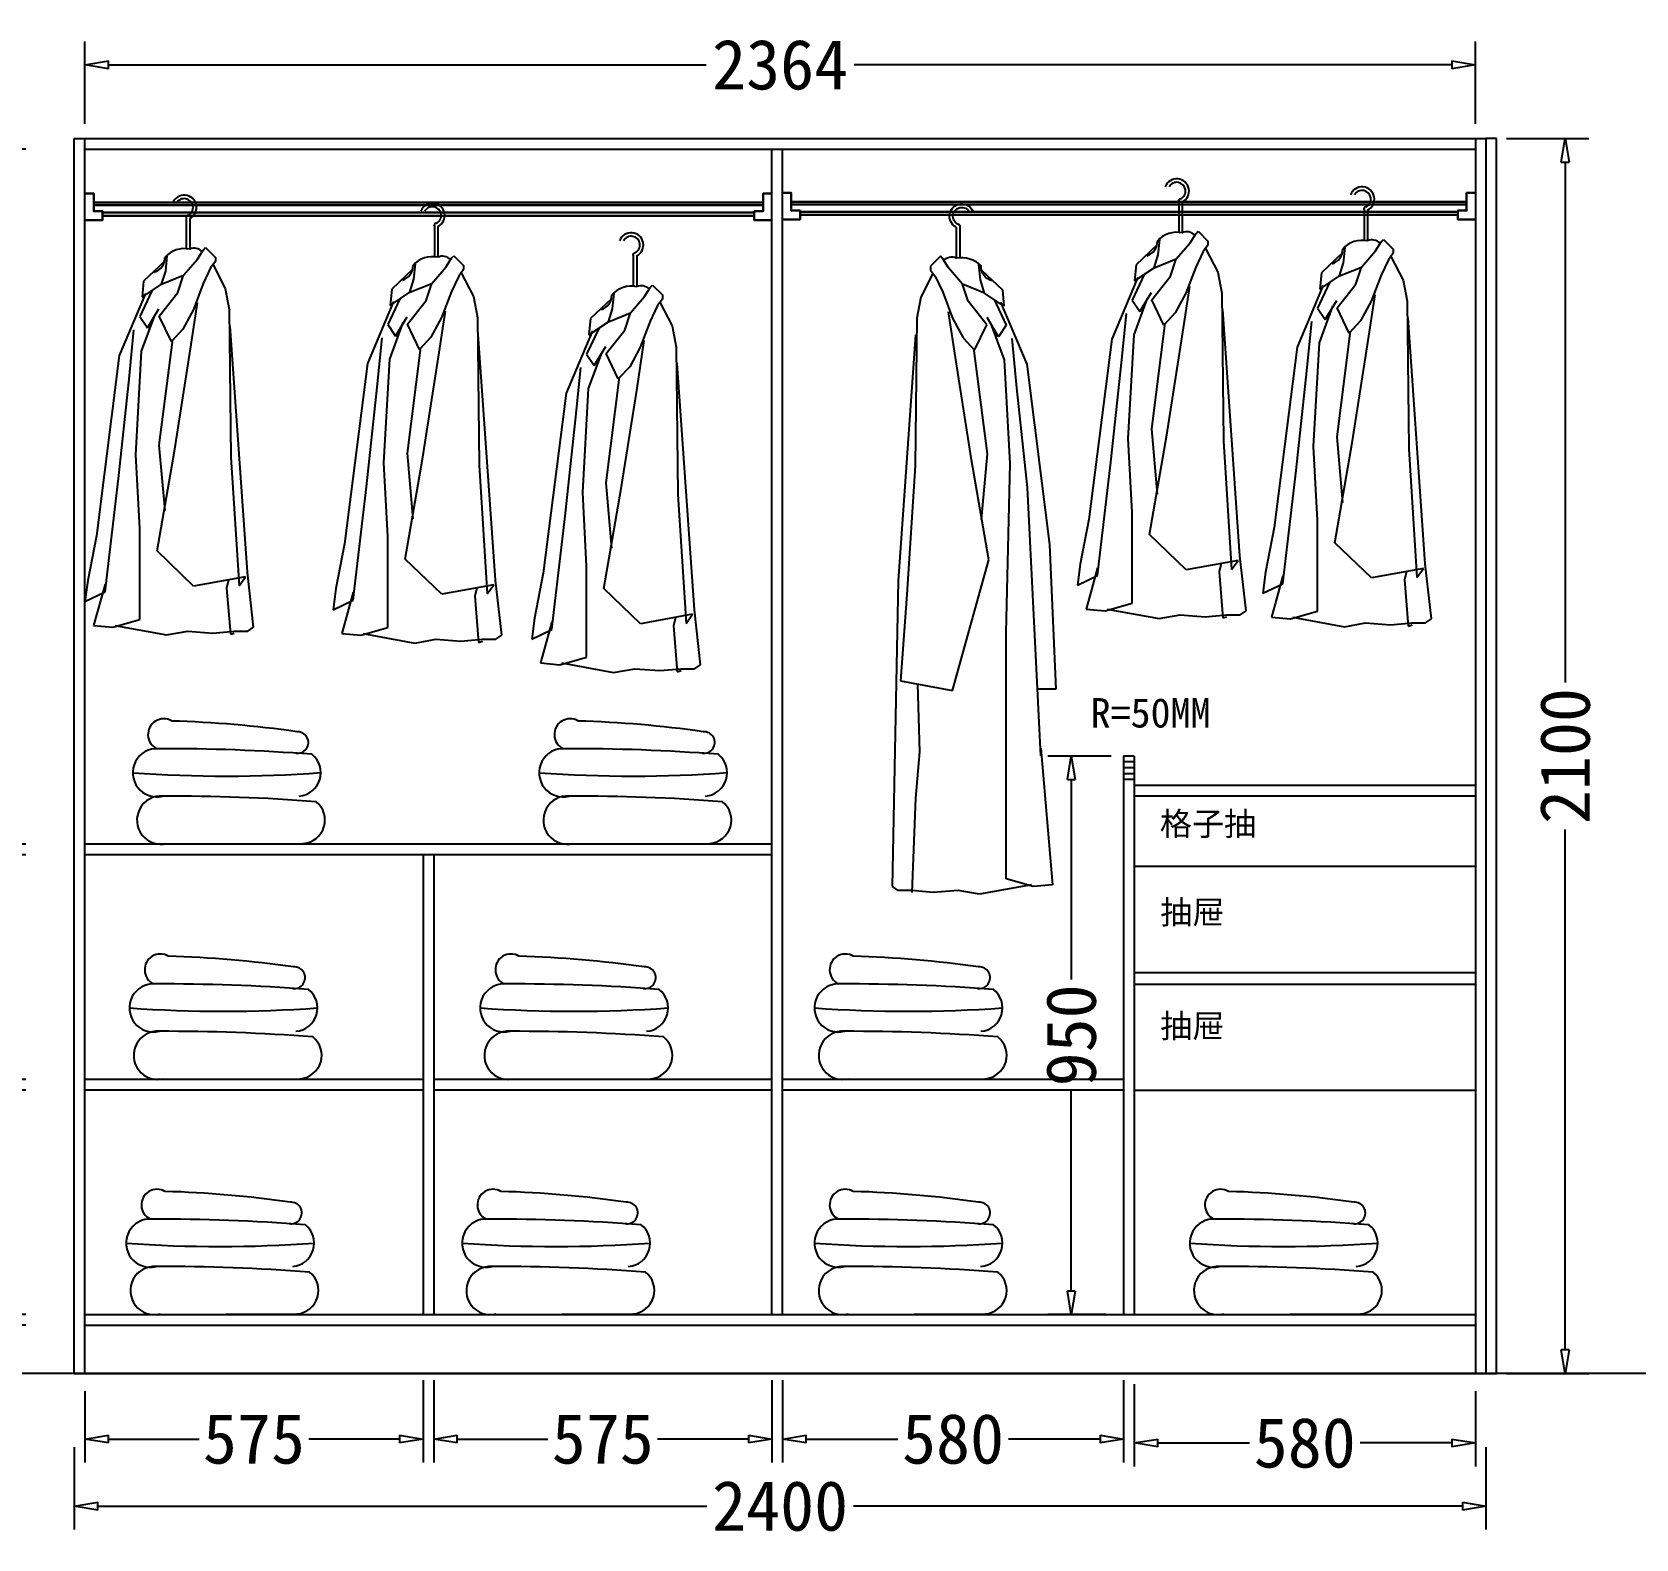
# Model space of a CAD drawing. Header units: millimetres. Extents: x 304407 to 361076, y -1262425 to -1203358.
# Drawn here: x 318315 to 321042, y -1235835 to -1233272 of the extents above; entities that cross this region are included whole.
import ezdxf

# ---------------------------------------------------------------- set-up
doc = ezdxf.new("R2010")
doc.units = ezdxf.units.MM
doc.header["$LTSCALE"] = 20
doc.layers.get('Defpoints').update_dxf_attribs({"color": 250})
for name, color, linetype in [('8', 8, 'Continuous'), ('LAYER10', 11, 'Continuous'), ('LAYER8', 11, 'Continuous'), ('图层3', 4, 'Continuous'), ('墙体', 40, 'Continuous')]:
    doc.layers.add(name, color=color, linetype=linetype)
doc.styles.get("Standard").update_dxf_attribs({"font": 'SimSun.ttf', "height": 85})
doc.styles.add('text', font='SimSun.ttf', dxfattribs={"height": 85})
doc.dimstyles.new('周文晶', dxfattribs={"dimtxt": 70, "dimasz": 40, "dimexe": 40, "dimexo": 30, "dimgap": 10, "dimtad": 0, "dimdec": 0, "dimtxsty": 'Standard', "dimblk": 'CLOSEDBLANK', "dimcen": 200, "dimclrd": 256, "dimclre": 256, "dimadec": 0, "dimazin": 0, "dimtfac": 1, "dimtdec": 0, "dimtmove": 0, "dimatfit": 3, "dimldrblk": 'CLOSEDBLANK', "dimfxl": 100, "dimfxlon": 1, "dimarcsym": 0})

# ---------------------------------------------------------------- blocks, each defined once
blk = doc.blocks.new('_ClosedBlank')
at = {"color": 0, "linetype": 'ByBlock', "lineweight": -2}
for p, q in [((-1, 0.167), (0, 0)), ((-1, 0.167), (-1, -0.167)), ((0, 0), (-1, -0.167))]:
    blk.add_line(p, q, dxfattribs=at)
blk = doc.blocks.new('*D1372')
at = {"lineweight": -2, "transparency": 16777216}
for p, q in [((318979.8, -1235564.8), (318979.8, -1235704.8)), ((318404.8, -1235583.3), (318404.8, -1235704.8)), ((318444.8, -1235664.8), (318598.9, -1235664.8)), ((318939.8, -1235664.8), (318785.6, -1235664.8))]:
    blk.add_line(p, q, dxfattribs=at)
at = {"layer": 'Defpoints', "color": 0, "transparency": 16777216}
for p in [(318979.8, -1235453.3), (318404.8, -1235553.3), (318979.8, -1235664.8)]:
    blk.add_point(p, dxfattribs=at)
at = {"lineweight": -2, "transparency": 16777216, "xscale": 40, "yscale": 40, "zscale": 40, "rotation": 180}
blk.add_blockref('_ClosedBlank', (318404.8, -1235664.8), dxfattribs=at)
at = {"lineweight": -2, "transparency": 16777216, "xscale": 40, "yscale": 40, "zscale": 40}
blk.add_blockref('_ClosedBlank', (318979.8, -1235664.8), dxfattribs=at)
at = {"color": 0, "transparency": 16777216, "insert": (318692.3, -1235664.8), "char_height": 85, "attachment_point": 5}
blk.add_mtext('575', dxfattribs=at)
blk = doc.blocks.new('*D1373')
at = {"lineweight": -2, "transparency": 16777216}
for p, q in [((319590.8, -1235564.8), (319590.8, -1235704.8)), ((320170.8, -1235564.8), (320170.8, -1235704.8)), ((319630.8, -1235664.8), (319786.7, -1235664.8)), ((320130.8, -1235664.8), (319974.8, -1235664.8))]:
    blk.add_line(p, q, dxfattribs=at)
at = {"layer": 'Defpoints', "color": 0, "transparency": 16777216}
for p in [(319590.8, -1233471.3), (320170.8, -1235453.3), (320170.8, -1235664.8)]:
    blk.add_point(p, dxfattribs=at)
at = {"lineweight": -2, "transparency": 16777216, "xscale": 40, "yscale": 40, "zscale": 40, "rotation": 180}
blk.add_blockref('_ClosedBlank', (319590.8, -1235664.8), dxfattribs=at)
at = {"lineweight": -2, "transparency": 16777216, "xscale": 40, "yscale": 40, "zscale": 40}
blk.add_blockref('_ClosedBlank', (320170.8, -1235664.8), dxfattribs=at)
at = {"color": 0, "transparency": 16777216, "insert": (319880.8, -1235664.8), "char_height": 85, "attachment_point": 5}
blk.add_mtext('580', dxfattribs=at)
blk = doc.blocks.new('*D1374')
at = {"lineweight": -2, "transparency": 16777216}
for p, q in [((318404.8, -1233427.9), (318404.8, -1233287.9)), ((320768.8, -1233427.9), (320768.8, -1233287.9)), ((318444.8, -1233327.9), (319461.1, -1233327.9)), ((320728.8, -1233327.9), (319712.5, -1233327.9))]:
    blk.add_line(p, q, dxfattribs=at)
at = {"layer": 'Defpoints', "color": 0, "transparency": 16777216}
for p in [(320768.8, -1233327.9), (318404.8, -1233471.3), (320768.8, -1233471.3)]:
    blk.add_point(p, dxfattribs=at)
at = {"lineweight": -2, "transparency": 16777216, "xscale": 40, "yscale": 40, "zscale": 40, "rotation": 180}
blk.add_blockref('_ClosedBlank', (318404.8, -1233327.9), dxfattribs=at)
at = {"lineweight": -2, "transparency": 16777216, "xscale": 40, "yscale": 40, "zscale": 40}
blk.add_blockref('_ClosedBlank', (320768.8, -1233327.9), dxfattribs=at)
at = {"color": 0, "transparency": 16777216, "insert": (319586.8, -1233327.9), "char_height": 85, "attachment_point": 5}
blk.add_mtext('2364', dxfattribs=at)
blk = doc.blocks.new('*D1375')
at = {"lineweight": -2, "transparency": 16777216}
for p, q in [((318386.8, -1235678.9), (318386.8, -1235818.9)), ((320786.8, -1235678.9), (320786.8, -1235818.9)), ((318426.8, -1235778.9), (319462, -1235778.9)), ((320746.8, -1235778.9), (319711.5, -1235778.9))]:
    blk.add_line(p, q, dxfattribs=at)
at = {"layer": 'Defpoints', "color": 0, "transparency": 16777216}
for p in [(318386.8, -1235553.3), (320786.8, -1235553.3), (320786.8, -1235778.9)]:
    blk.add_point(p, dxfattribs=at)
at = {"lineweight": -2, "transparency": 16777216, "xscale": 40, "yscale": 40, "zscale": 40, "rotation": 180}
blk.add_blockref('_ClosedBlank', (318386.8, -1235778.9), dxfattribs=at)
at = {"lineweight": -2, "transparency": 16777216, "xscale": 40, "yscale": 40, "zscale": 40}
blk.add_blockref('_ClosedBlank', (320786.8, -1235778.9), dxfattribs=at)
at = {"color": 0, "transparency": 16777216, "insert": (319586.8, -1235778.9), "char_height": 85, "attachment_point": 5}
blk.add_mtext('2400', dxfattribs=at)
blk = doc.blocks.new('*D1376')
at = {"lineweight": -2, "transparency": 16777216}
for p, q in [((318204.5, -1235431.3), (318204.5, -1235391.3)), ((318304.5, -1235471.3), (318164.5, -1235471.3)), ((318204.5, -1235471.3), (318204.5, -1235553.3)), ((318304.5, -1235553.3), (318164.5, -1235553.3)), ((318204.5, -1235593.3), (318204.5, -1235633.3))]:
    blk.add_line(p, q, dxfattribs=at)
at = {"layer": 'Defpoints', "color": 0, "transparency": 16777216}
for p in [(318204.5, -1235471.3), (318404.8, -1235471.3), (318386.8, -1235553.3)]:
    blk.add_point(p, dxfattribs=at)
at = {"lineweight": -2, "transparency": 16777216, "xscale": 40, "yscale": 40, "zscale": 40}
for p, rotation in [((318204.5, -1235471.3), 270), ((318204.5, -1235553.3), 90)]:
    blk.add_blockref('_ClosedBlank', p, dxfattribs=dict(at, rotation=rotation))
at = {"color": 0, "transparency": 16777216, "insert": (318204.5, -1235697.4), "char_height": 85, "attachment_point": 5, "rotation": 90}
blk.add_mtext('82', dxfattribs=at)
blk = doc.blocks.new('*D1377')
at = {"lineweight": -2, "transparency": 16777216}
for p, q in [((318304.5, -1235071.3), (318164.5, -1235071.3)), ((318204.5, -1235111.3), (318204.5, -1235168.9)), ((318204.5, -1235413.3), (318204.5, -1235355.6)), ((318304.5, -1235453.3), (318164.5, -1235453.3))]:
    blk.add_line(p, q, dxfattribs=at)
at = {"layer": 'Defpoints', "color": 0, "transparency": 16777216}
for p in [(318204.5, -1235071.3), (318404.8, -1235071.3), (318404.8, -1235453.3)]:
    blk.add_point(p, dxfattribs=at)
at = {"lineweight": -2, "transparency": 16777216, "xscale": 40, "yscale": 40, "zscale": 40}
for p, rotation in [((318204.5, -1235071.3), 90), ((318204.5, -1235453.3), 270)]:
    blk.add_blockref('_ClosedBlank', p, dxfattribs=dict(at, rotation=rotation))
at = {"color": 0, "transparency": 16777216, "insert": (318204.5, -1235262.3), "char_height": 85, "attachment_point": 5, "rotation": 90}
blk.add_mtext('382', dxfattribs=at)
blk = doc.blocks.new('*D1378')
at = {"lineweight": -2, "transparency": 16777216}
for p, q in [((320821.6, -1233453.3), (320961.6, -1233453.3)), ((320921.6, -1233493.3), (320921.6, -1234378.5)), ((320921.6, -1235513.3), (320921.6, -1234628)), ((320821.6, -1235553.3), (320961.6, -1235553.3))]:
    blk.add_line(p, q, dxfattribs=at)
at = {"layer": 'Defpoints', "color": 0, "transparency": 16777216}
for p in [(320786.8, -1233453.3), (320921.6, -1233453.3), (320786.8, -1235553.3)]:
    blk.add_point(p, dxfattribs=at)
at = {"lineweight": -2, "transparency": 16777216, "xscale": 40, "yscale": 40, "zscale": 40}
for p, rotation in [((320921.6, -1233453.3), 90), ((320921.6, -1235553.3), 270)]:
    blk.add_blockref('_ClosedBlank', p, dxfattribs=dict(at, rotation=rotation))
at = {"color": 0, "transparency": 16777216, "insert": (320921.6, -1234503.3), "char_height": 85, "attachment_point": 5, "rotation": 90}
blk.add_mtext('2100', dxfattribs=at)
blk = doc.blocks.new('*D1379')
at = {"lineweight": -2, "transparency": 16777216}
for p, q in [((320149.8, -1234503.3), (320041.8, -1234503.3)), ((320081.8, -1234543.3), (320081.8, -1234883.3)), ((320081.8, -1235413.3), (320081.8, -1235073.3)), ((320140.8, -1235453.3), (320041.8, -1235453.3))]:
    blk.add_line(p, q, dxfattribs=at)
at = {"layer": 'Defpoints', "color": 0, "transparency": 16777216}
for p in [(320179.8, -1234503.3), (320081.8, -1235453.3), (320170.8, -1235453.3)]:
    blk.add_point(p, dxfattribs=at)
at = {"lineweight": -2, "transparency": 16777216, "xscale": 40, "yscale": 40, "zscale": 40}
for p, rotation in [((320081.8, -1234503.3), 90), ((320081.8, -1235453.3), 270)]:
    blk.add_blockref('_ClosedBlank', p, dxfattribs=dict(at, rotation=rotation))
at = {"color": 0, "transparency": 16777216, "insert": (320081.8, -1234978.3), "char_height": 85, "attachment_point": 5, "rotation": 90}
blk.add_mtext('950', dxfattribs=at)
blk = doc.blocks.new('*D1380')
at = {"lineweight": -2, "transparency": 16777216}
for p, q in [((320188.8, -1235571.5), (320188.8, -1235711.5)), ((320768.8, -1235583.3), (320768.8, -1235711.5)), ((320228.8, -1235671.5), (320384.7, -1235671.5)), ((320728.8, -1235671.5), (320572.8, -1235671.5))]:
    blk.add_line(p, q, dxfattribs=at)
at = {"layer": 'Defpoints', "color": 0, "transparency": 16777216}
for p in [(320188.8, -1235453.3), (320768.8, -1235553.3), (320768.8, -1235671.5)]:
    blk.add_point(p, dxfattribs=at)
at = {"lineweight": -2, "transparency": 16777216, "xscale": 40, "yscale": 40, "zscale": 40, "rotation": 180}
blk.add_blockref('_ClosedBlank', (320188.8, -1235671.5), dxfattribs=at)
at = {"lineweight": -2, "transparency": 16777216, "xscale": 40, "yscale": 40, "zscale": 40}
blk.add_blockref('_ClosedBlank', (320768.8, -1235671.5), dxfattribs=at)
at = {"color": 0, "transparency": 16777216, "insert": (320478.8, -1235671.5), "char_height": 85, "attachment_point": 5}
blk.add_mtext('580', dxfattribs=at)
blk = doc.blocks.new('*D1381')
at = {"lineweight": -2, "transparency": 16777216}
for p, q in [((318304.5, -1234671.3), (318164.5, -1234671.3)), ((318204.5, -1234711.3), (318204.5, -1234768.9)), ((318204.5, -1235013.3), (318204.5, -1234955.6)), ((318304.5, -1235053.3), (318164.5, -1235053.3))]:
    blk.add_line(p, q, dxfattribs=at)
at = {"layer": 'Defpoints', "color": 0, "transparency": 16777216}
for p in [(318204.5, -1234671.3), (318404.8, -1234671.3), (318404.8, -1235053.3)]:
    blk.add_point(p, dxfattribs=at)
at = {"lineweight": -2, "transparency": 16777216, "xscale": 40, "yscale": 40, "zscale": 40}
for p, rotation in [((318204.5, -1234671.3), 90), ((318204.5, -1235053.3), 270)]:
    blk.add_blockref('_ClosedBlank', p, dxfattribs=dict(at, rotation=rotation))
at = {"color": 0, "transparency": 16777216, "insert": (318204.5, -1234862.3), "char_height": 85, "attachment_point": 5, "rotation": 90}
blk.add_mtext('382', dxfattribs=at)
blk = doc.blocks.new('*D1382')
at = {"lineweight": -2, "transparency": 16777216}
for p, q in [((318304.5, -1233471.3), (318164.5, -1233471.3)), ((318204.5, -1233511.3), (318204.5, -1233942)), ((318204.5, -1234613.3), (318204.5, -1234182.5)), ((318304.5, -1234653.3), (318164.5, -1234653.3))]:
    blk.add_line(p, q, dxfattribs=at)
at = {"layer": 'Defpoints', "color": 0, "transparency": 16777216}
for p in [(318204.5, -1233471.3), (318404.8, -1233471.3), (318404.8, -1234653.3)]:
    blk.add_point(p, dxfattribs=at)
at = {"lineweight": -2, "transparency": 16777216, "xscale": 40, "yscale": 40, "zscale": 40}
for p, rotation in [((318204.5, -1233471.3), 90), ((318204.5, -1234653.3), 270)]:
    blk.add_blockref('_ClosedBlank', p, dxfattribs=dict(at, rotation=rotation))
at = {"color": 0, "transparency": 16777216, "insert": (318204.5, -1234062.3), "char_height": 85, "attachment_point": 5, "rotation": 90}
blk.add_mtext('1182', dxfattribs=at)
blk = doc.blocks.new('*D1383')
at = {"lineweight": -2, "transparency": 16777216}
for p, q in [((318997.8, -1235564.8), (318997.8, -1235704.8)), ((319572.8, -1235564.8), (319572.8, -1235704.8)), ((319037.8, -1235664.8), (319191.9, -1235664.8)), ((319532.8, -1235664.8), (319378.6, -1235664.8))]:
    blk.add_line(p, q, dxfattribs=at)
at = {"layer": 'Defpoints', "color": 0, "transparency": 16777216}
for p in [(318997.8, -1235453.3), (319572.8, -1235453.3), (319572.8, -1235664.8)]:
    blk.add_point(p, dxfattribs=at)
at = {"lineweight": -2, "transparency": 16777216, "xscale": 40, "yscale": 40, "zscale": 40, "rotation": 180}
blk.add_blockref('_ClosedBlank', (318997.8, -1235664.8), dxfattribs=at)
at = {"lineweight": -2, "transparency": 16777216, "xscale": 40, "yscale": 40, "zscale": 40}
blk.add_blockref('_ClosedBlank', (319572.8, -1235664.8), dxfattribs=at)
at = {"color": 0, "transparency": 16777216, "insert": (319285.3, -1235664.8), "char_height": 85, "attachment_point": 5}
blk.add_mtext('575', dxfattribs=at)
blk = doc.blocks.new('A$C1C5764E0')
at = {"layer": '8'}
for p, q in [((172.3, 708.4), (172.3, 657.4)), ((178.3, 708.4), (178.3, 657.4)), ((191.5, 639.3), (201.2, 654.6)), ((201.2, 654.6), (205.3, 658.7)), ((205.3, 658.7), (222, 642.1)), ((135.3, 635.3), (99.9, 601.9)), ((137.4, 618.5), (140.1, 644.9)), ((167.9, 611.6), (191.5, 639.3)), ((222, 635.2), (213.6, 624.1)), ((217.8, 629.6), (238.6, 589.4)), ((222, 642.1), (222, 635.2)), ((99.9, 601.9), (97.1, 574.2)), ((130.4, 596.4), (137.4, 618.5)), ((130.4, 596.4), (167.9, 611.6)), ((158.2, 582.5), (167.9, 611.6)), ((213.6, 624.1), (201.2, 597.8)), ((103, 580.9), (58.4, 475.1)), ((113.7, 585.2), (93.2, 541.7)), ((97.1, 574.2), (130.4, 596.4)), ((126.3, 542.3), (158.2, 582.5)), ((201.2, 597.8), (184.5, 553.4)), ((238.6, 589.4), (245.5, 553.4)), ((106.3, 522.1), (125.9, 554.7)), ((184.5, 553.4), (166.5, 520.1)), ((178.3, 479.5), (191.3, 564.6)), ((245.5, 553.4), (248.3, 302.5)), ((75, 435), (83.4, 518.8)), ((93.2, 541.7), (106.3, 522.1)), ((96.5, 482.8), (119.4, 544.9)), ((147.1, 499.3), (126.3, 542.3)), ((166.5, 520.1), (147.1, 499.3)), ((276.4, 106.8), (247, 525.3)), ((148.8, 502.4), (125.9, 322.6)), ((58.4, 475.1), (19.5, 168.8)), ((86.6, 306.3), (96.5, 482.8)), ((152.1, 312.8), (178.3, 479.5)), ((57, 265.8), (75, 435)), ((93.2, 180.9), (86.6, 306.3)), ((122.6, 142.8), (152.1, 312.8)), ((125.9, 322.6), (135.7, 211.4)), ((248.3, 302.5), (262.2, 83.5)), ((34.3, 73.1), (57, 265.8)), ((19.5, 168.8), (4.8, 92.7)), ((93.2, 26.2), (93.2, 180.9)), ((184.8, 82.8), (122.6, 142.8)), ((4.8, 92.7), (0, 56.7)), ((34.3, 86.2), (14.7, 16.3)), ((273.1, 99.1), (184.8, 82.8)), ((244.2, 93.8), (240.9, 79.6)), ((262.2, 83.5), (273.1, 99.1)), ((286.7, 13.1), (276.4, 106.8)), ((0, 56.7), (34.3, 73.1)), ((240.9, 79.6), (247.4, 1.1)), ((14.7, 16.3), (47.4, 13.1)), ((47.4, 13.1), (93.2, 26.2)), ((50.7, 16.3), (139, 0)), ((139, 0), (175, 6.5)), ((175, 6.5), (217.5, 3.3)), ((217.5, 3.3), (253.5, 6.5)), ((247.4, 1.1), (254, 3.3)), ((253.5, 6.5), (276.9, 6.5)), ((276.9, 6.5), (286.7, 13.1))]:
    blk.add_line(p, q, dxfattribs=at)
for centre, radius, start, end in [((168.9, 727.1), 20.9, 296.6338, 159.5285), ((168.9, 727.1), 14.9, 296.6338, 150.6175), ((175.9, 709.9), 3.91, 94.6712, 201.9626), ((168.9, 613.1), 43.9, 77.6993, 138.5966), ((186.2, 639.8), 18, 42.48, 116.3392), ((110.9, 641.2), 25.1, 286.2636, 2.0248)]:
    blk.add_arc(centre, radius, start, end, dxfattribs=at)
blk = doc.blocks.new('A$C4F477F88')
at = {"layer": 'LAYER10'}
blk.add_blockref('A$C1C5764E0', (0, 0), dxfattribs=at)
blk = doc.blocks.new('A$C5E603B19')
at = {"layer": 'LAYER8'}
blk.add_blockref('A$C4F477F88', (0, 0), dxfattribs=at)
blk = doc.blocks.new('A$C1B0A679D')
at = {"layer": '图层3'}
blk.add_blockref('A$C5E603B19', (0, 0), dxfattribs=at)
blk = doc.blocks.new('A$C52EB379C')
at = {"layer": '8'}
for p, q in [((163.3, 1134.6), (163.3, 1083.5)), ((169.3, 1134.6), (169.3, 1083.5)), ((128.4, 1044.7), (131.2, 1071)), ((159, 1037.8), (182.5, 1065.5)), ((182.5, 1065.5), (192.3, 1080.7)), ((192.3, 1080.7), (196.4, 1084.9)), ((196.4, 1084.9), (213.1, 1068.3)), ((213.1, 1068.3), (213.1, 1061.3)), ((126.4, 1061.5), (91, 1028.1)), ((121.5, 1022.5), (128.4, 1044.7)), ((121.5, 1022.5), (159, 1037.8)), ((149.3, 1008.7), (159, 1037.8)), ((204.7, 1050.2), (192.3, 1023.9)), ((213.1, 1061.3), (204.7, 1050.2)), ((208.9, 1055.8), (229.7, 1015.6)), ((104.8, 1011.4), (84.3, 967.8)), ((91, 1028.1), (88.2, 1000.3)), ((88.2, 1000.3), (121.5, 1022.5)), ((192.3, 1023.9), (175.6, 979.5)), ((229.7, 1015.6), (236.6, 979.5)), ((94.1, 1007.1), (49.5, 901.3)), ((117.4, 968.5), (149.3, 1008.7)), ((169.3, 905.7), (182.4, 990.7)), ((84.3, 967.8), (97.4, 948.2)), ((87.6, 909), (110.5, 971.1)), ((97.4, 948.2), (117, 980.9)), ((138.2, 925.5), (117.4, 968.5)), ((175.6, 979.5), (157.6, 946.3)), ((236.6, 979.5), (239.4, 728.7)), ((66.1, 861.1), (74.5, 944.9)), ((139.9, 928.6), (117, 748.8)), ((157.6, 946.3), (138.2, 925.5)), ((267.5, 533), (238.1, 951.5)), ((49.5, 901.3), (10.6, 595)), ((77.7, 732.4), (87.6, 909)), ((143.2, 738.9), (169.3, 905.7)), ((48.1, 692), (66.1, 861.1)), ((113.7, 568.9), (143.2, 738.9)), ((117, 748.8), (126.8, 637.6)), ((84.3, 444.7), (77.7, 732.4)), ((239.4, 728.7), (253.3, 509.7)), ((25.4, 235.4), (48.1, 692)), ((10.6, 595), (0, 349)), ((175.9, 346.6), (113.7, 568.9)), ((277.8, 13.1), (267.5, 533)), ((253.3, 509.7), (264.2, 362.9)), ((84.3, 26.2), (84.3, 444.7)), ((264.2, 362.9), (175.9, 346.6)), ((235.3, 357.6), (232, 242)), ((0, 349), (31, 349)), ((25.4, 248.5), (5.8, 16.3)), ((232, 242), (238.5, 163.5)), ((238.5, 163.5), (245.1, 3.3)), ((5.8, 16.3), (38.5, 13.1)), ((38.5, 13.1), (84.3, 26.2)), ((41.7, 16.3), (130.1, 0)), ((130.1, 0), (166.1, 6.5)), ((166.1, 6.5), (208.6, 3.3)), ((208.6, 3.3), (244.6, 6.5)), ((244.6, 6.5), (268, 6.5)), ((268, 6.5), (277.8, 13.1))]:
    blk.add_line(p, q, dxfattribs=at)
for centre, radius, start, end in [((160, 1153.2), 20.9, 296.6338, 159.5285), ((160, 1153.2), 14.9, 296.6338, 150.6175), ((167, 1136), 3.91, 94.6712, 201.9626), ((102, 1067.4), 25.1, 286.2636, 2.0248), ((160, 1039.2), 43.9, 77.6993, 138.5966), ((177.3, 1066), 18, 42.48, 116.3392)]:
    blk.add_arc(centre, radius, start, end, dxfattribs=at)
blk = doc.blocks.new('A$C05785CA5')
at = {"layer": 'LAYER10'}
blk.add_blockref('A$C52EB379C', (0, 0), dxfattribs=at)
blk = doc.blocks.new('A$C100967EE')
at = {"layer": 'LAYER10'}
blk.add_blockref('A$C05785CA5', (0, 0), dxfattribs=at)
blk = doc.blocks.new('A$C65D30603')
at = {"layer": 'LAYER8'}
blk.add_blockref('A$C100967EE', (0, 0), dxfattribs=at)
blk = doc.blocks.new('A$C50CE712E')
at = {"layer": '图层3'}
blk.add_blockref('A$C65D30603', (0, 0), dxfattribs=at)
blk = doc.blocks.new('A$C11F00F61')
at = {"color": 8}
blk.add_line((48.2, 0), (290.3, 1.2), dxfattribs=at)
at = {"layer": '墙体', "color": 8}
for centre, radius, start, end in [((52.6, 186.6), 26.7, 59.8021, 244.0801), ((9.8, -1698.7), 1909.1, 81.8981, 88.3112), ((280.3, 173), 18.4, 260.1551, 94.4157), ((41, 121.6), 41, 86.0834, 284.0988), ((53.8, -3125.6), 3288.1, 85.6244, 90.1755), ((279.7, 121.7), 40, 274.9406, 51.3165), ((159.2, 2329.1), 2213.2, 265.8756, 274.159), ((48.2, 41), 41, 86.0834, 284.0988), ((61, -3206.2), 3288.1, 85.6244, 90.1755), ((286.9, 41.1), 40, 274.9406, 51.3165)]:
    blk.add_arc(centre, radius, start, end, dxfattribs=at)

msp = doc.modelspace()

# ---------------------------------------------------------------- linework, layer by layer
for p, q in [((318386.8, -1235553.3), (318386.8, -1233453.3)), ((318386.8, -1233453.3), (320786.8, -1233453.3)), ((318404.8, -1235553.3), (318404.8, -1233453.3)), ((318404.8, -1233471.3), (320768.8, -1233471.3)), ((319572.8, -1235453.3), (319572.8, -1233471.3)), ((319590.8, -1235453.3), (319590.8, -1233471.3)), ((320768.8, -1233453.3), (320768.8, -1235553.3)), ((320786.8, -1233453.3), (320786.8, -1235553.3)), ((320804.8, -1233453.3), (320786.8, -1233453.3)), ((320804.8, -1235553.3), (320804.8, -1233453.3)), ((320170.8, -1234503.3), (320170.8, -1235453.3)), ((320188.8, -1234503.3), (320170.8, -1234503.3)), ((320188.8, -1234503.3), (320188.8, -1235453.3)), ((320188.8, -1234513.3), (320170.8, -1234513.3)), ((320188.8, -1234523.3), (320170.8, -1234523.3)), ((320188.8, -1234533.3), (320170.8, -1234533.3)), ((320188.8, -1234543.3), (320170.8, -1234543.3)), ((320768.8, -1234553.3), (320188.8, -1234553.3)), ((320768.8, -1234571.3), (320188.8, -1234571.3)), ((319572.8, -1234653.3), (318404.8, -1234653.3)), ((319572.8, -1234671.3), (318404.8, -1234671.3)), ((318979.8, -1234671.3), (318979.8, -1235453.3)), ((318997.8, -1234671.3), (318997.8, -1235453.3)), ((320768.8, -1234691.3), (320188.8, -1234691.3)), ((320188.8, -1234871.3), (320768.8, -1234871.3)), ((320188.8, -1234891.3), (320768.8, -1234891.3)), ((318979.8, -1235053.3), (318404.8, -1235053.3)), ((319572.8, -1235053.3), (318997.8, -1235053.3)), ((320170.8, -1235053.3), (319590.8, -1235053.3)), ((318979.8, -1235071.3), (318404.8, -1235071.3)), ((319572.8, -1235071.3), (318997.8, -1235071.3)), ((320170.8, -1235071.3), (319590.8, -1235071.3)), ((320188.8, -1235071.3), (320768.8, -1235071.3)), ((318404.8, -1235453.3), (320768.8, -1235453.3)), ((318404.8, -1235471.3), (320768.8, -1235471.3)), ((318386.8, -1235553.3), (320786.8, -1235553.3)), ((320786.8, -1235553.3), (320804.8, -1235553.3))]:
    msp.add_line(p, q)
at = {"color": 8}
msp.add_line((361075.9, -1235553.3), (304407.4, -1235553.3), dxfattribs=at)
msp.add_line((361075.9, -1235553.3), (304407.4, -1235553.3), dxfattribs=at)
at = {"lineweight": 30}
for points in [[(318404.8, -1233546.9), (318419.8, -1233546.9), (318419.8, -1233576.9), (318434.8, -1233576.9), (318434.8, -1233591.9), (318404.8, -1233591.9)], [(319572.8, -1233546.9), (319557.8, -1233546.9), (319557.8, -1233576.9), (319542.8, -1233576.9), (319542.8, -1233591.9), (319572.8, -1233591.9)], [(319590.8, -1233545.6), (319605.8, -1233545.6), (319605.8, -1233575.6), (319620.8, -1233575.6), (319620.8, -1233590.6), (319590.8, -1233590.6)], [(320768.8, -1233545.6), (320753.8, -1233545.6), (320753.8, -1233575.6), (320738.8, -1233575.6), (320738.8, -1233590.6), (320768.8, -1233590.6)], [(319557.8, -1233561.9), (318419.8, -1233561.9)], [(319557.8, -1233566.5), (318419.8, -1233566.5)], [(319542.8, -1233579), (318434.8, -1233579)], [(320753.8, -1233560.6), (319605.8, -1233560.6)], [(320753.8, -1233565.2), (319605.8, -1233565.2)], [(320738.8, -1233577.6), (319620.8, -1233577.6)], [(319542.8, -1233584.4), (318434.8, -1233584.4)], [(320738.8, -1233583.1), (319620.8, -1233583.1)]]:
    msp.add_lwpolyline(points, dxfattribs=at)

# ---------------------------------------------------------------- block references
for name, p in [('A$C1B0A679D', (320092.2, -1234269.6)), ('A$C1B0A679D', (318404.8, -1234297.4)), ('A$C1B0A679D', (320407.3, -1234283.3)), ('A$C1B0A679D', (318826.7, -1234311.1)), ('A$C1B0A679D', (319164.6, -1234361.3)), ('A$C11F00F61', (318486.1, -1234653.3)), ('A$C11F00F61', (319177, -1234653.3)), ('A$C11F00F61', (318480.5, -1235053.3)), ('A$C11F00F61', (319076.7, -1235053.3)), ('A$C11F00F61', (319645.1, -1235053.3)), ('A$C11F00F61', (318474.9, -1235453.3)), ('A$C11F00F61', (319046.1, -1235453.3)), ('A$C11F00F61', (319645.1, -1235453.3)), ('A$C11F00F61', (320283.1, -1235453.3))]:
    msp.add_blockref(name, p)
at = {"xscale": -1}
msp.add_blockref('A$C50CE712E', (320055.6, -1234738.4), dxfattribs=at)

# ---------------------------------------------------------------- texts
at = {"attachment_point": 1, "style": 'text'}
for s, insert, char_height, width in [('R=50MM', (320114.6, -1234404.8), 50, 419.038), ('格子抽', (320232.4, -1234598.4), 40, 305.609), ('抽屉', (320233.1, -1234748.9), 40, 305.609), ('抽屉', (320233.1, -1234942.3), 40, 305.609)]:
    msp.add_mtext(s, dxfattribs=dict(at, insert=insert, char_height=char_height, width=width))

# ---------------------------------------------------------------- dimensions: what is measured, and where the dimension line sits
for base, p1, p2, picture, middle in [((320768.8, -1233327.9), (318404.8, -1233471.3), (320768.8, -1233471.3), '*D1374', (319586.8, -1233327.9)), ((320170.8, -1235664.8), (319590.8, -1233471.3), (320170.8, -1235453.3), '*D1373', (319880.8, -1235664.8)), ((318979.8, -1235664.8), (318404.8, -1235553.3), (318979.8, -1235453.3), '*D1372', (318692.3, -1235664.8)), ((319572.8, -1235664.8), (318997.8, -1235453.3), (319572.8, -1235453.3), '*D1383', (319285.3, -1235664.8)), ((320768.8, -1235671.5), (320188.8, -1235453.3), (320768.8, -1235553.3), '*D1380', (320478.8, -1235671.5)), ((320786.8, -1235778.9), (318386.8, -1235553.3), (320786.8, -1235553.3), '*D1375', (319586.8, -1235778.9))]:
    dim = msp.add_linear_dim(base=base, p1=p1, p2=p2, dimstyle='周文晶')
    dim.commit()
    dim.dimension.update_dxf_attribs({"geometry": picture, "text_midpoint": middle})
for base, p1, p2, angle, picture, middle in [((318204.5, -1233471.3), (318404.8, -1234653.3), (318404.8, -1233471.3), 90, '*D1382', (318204.5, -1234062.3)), ((320921.6, -1233453.3), (320786.8, -1235553.3), (320786.8, -1233453.3), 90, '*D1378', (320921.6, -1234503.3)), ((320081.8, -1235453.3), (320179.8, -1234503.3), (320170.8, -1235453.3), 90, '*D1379', (320081.8, -1234978.3)), ((318204.5, -1234671.3), (318404.8, -1235053.3), (318404.8, -1234671.3), 90, '*D1381', (318204.5, -1234862.3)), ((318204.5, -1235071.3), (318404.8, -1235453.3), (318404.8, -1235071.3), 270, '*D1377', (318204.5, -1235262.3))]:
    dim = msp.add_linear_dim(base=base, p1=p1, p2=p2, angle=angle, dimstyle='周文晶')
    dim.commit()
    dim.dimension.update_dxf_attribs({"geometry": picture, "text_midpoint": middle})
dim = msp.add_linear_dim(base=(318204.5, -1235471.3), p1=(318386.8, -1235553.3), p2=(318404.8, -1235471.3), angle=270, dimstyle='周文晶')
dim.commit()
dim.dimension.update_dxf_attribs({"geometry": '*D1376', "text_midpoint": (318204.5, -1235697.4), "dimtype": 128})

doc.saveas('drawing.dxf')
